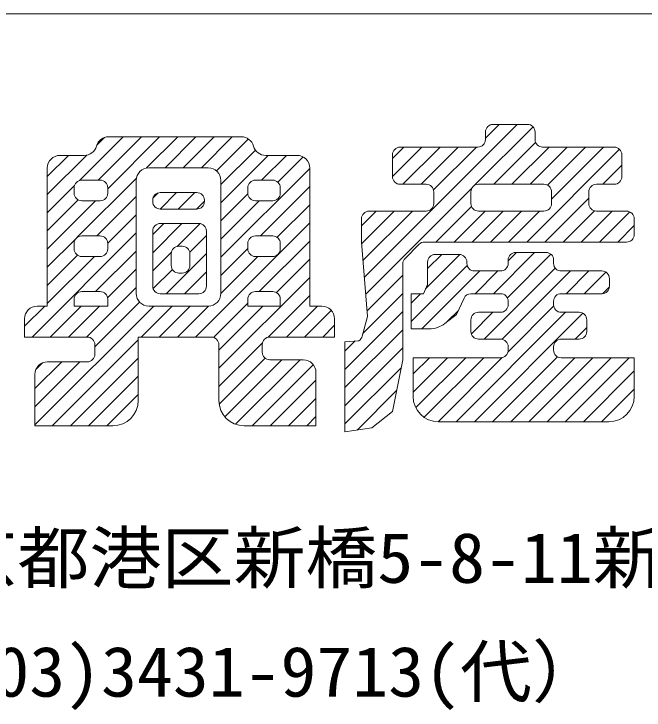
# Model space of a CAD drawing. Units: millimetres, scale not verified. Extents: x -3580 to 3580, y -1188 to 1188.
# Drawn here: x -2837 to -2763.4, y -1089.3 to -1008 of the extents above; entities that cross this region are included whole.
import ezdxf
from ezdxf.enums import TextEntityAlignment as Align

# ---------------------------------------------------------------- set-up
doc = ezdxf.new("R2010")
doc.units = ezdxf.units.MM
doc.header["$LTSCALE"] = 6
doc.layers.add('0-0_0', color=7, linetype='Continuous', lineweight=18)
doc.layers.add('0-4_WAKU', color=7, linetype='Continuous', lineweight=18)
doc.styles.add('ＭＳ ゴシック', font='')
doc.styles.get('ＭＳ ゴシック').set_extended_font_data('MS Gothic')

msp = doc.modelspace()

# ---------------------------------------------------------------- linework, layer by layer
at = {"layer": '0-0_0'}
for p, q in [((-2796.057, -1038.764), (-2778.205, -1020.912)), ((-2783.234, -1028.063), (-2776.37, -1021.199)), ((-2781.925, -1022.511), (-2780.326, -1020.912)), ((-2777.023, -1020.912), (-2781.037, -1020.912)), ((-2829.298, -1027.458), (-2824.199, -1022.359)), ((-2827.298, -1023.337), (-2826.408, -1022.446)), ((-2827.14, -1027.421), (-2822.078, -1022.359)), ((-2826.015, -1028.417), (-2819.956, -1022.359)), ((-2810.424, -1022.359), (-2825.906, -1022.359)), ((-2821.474, -1025.997), (-2817.835, -1022.359)), ((-2819.33, -1025.974), (-2815.714, -1022.359)), ((-2817.208, -1025.974), (-2813.592, -1022.359)), ((-2815.087, -1025.974), (-2811.471, -1022.359)), ((-2781.925, -1021.8), (-2781.925, -1022.676)), ((-2776.135, -1022.676), (-2776.135, -1021.8)), ((-2813.321, -1026.33), (-2809.6, -1022.609)), ((-2780.953, -1027.903), (-2776.067, -1023.017)), ((-2812.804, -1027.934), (-2808.777, -1023.907)), ((-2792.781, -1024.882), (-2791.463, -1023.564)), ((-2792.781, -1027.003), (-2789.342, -1023.564)), ((-2782.813, -1023.564), (-2791.893, -1023.564)), ((-2791.56, -1027.903), (-2787.22, -1023.564)), ((-2789.438, -1027.903), (-2785.099, -1023.564)), ((-2787.984, -1028.57), (-2782.978, -1023.564)), ((-2778.832, -1027.903), (-2774.493, -1023.564)), ((-2777.096, -1034.653), (-2766.265, -1023.822)), ((-2776.71, -1027.903), (-2772.371, -1023.564)), ((-2766.891, -1023.564), (-2775.247, -1023.564)), ((-2774.687, -1028.001), (-2770.25, -1023.564)), ((-2774.205, -1029.641), (-2768.129, -1023.564)), ((-2833.068, -1029.107), (-2828.459, -1024.498)), ((-2833.068, -1026.985), (-2830.611, -1024.528)), ((-2828.759, -1024.528), (-2831.588, -1024.528)), ((-2812.804, -1030.056), (-2807.277, -1024.528)), ((-2808.048, -1027.421), (-2805.155, -1024.528)), ((-2803.911, -1024.528), (-2807.572, -1024.528)), ((-2806.16, -1027.654), (-2803.21, -1024.704)), ((-2792.781, -1024.452), (-2792.781, -1027.015)), ((-2766.003, -1027.015), (-2766.003, -1024.452)), ((-2768.225, -1027.903), (-2766.003, -1025.681)), ((-2833.068, -1026.008), (-2833.068, -1042.126)), ((-2821.215, -1025.974), (-2814.284, -1025.974)), ((-2812.804, -1036.42), (-2802.431, -1026.046)), ((-2802.431, -1042.126), (-2802.431, -1026.008)), ((-2829.607, -1034.131), (-2822.672, -1027.196)), ((-2833.068, -1031.228), (-2829.895, -1028.055)), ((-2826.903, -1027.421), (-2829.044, -1027.421)), ((-2822.695, -1040.646), (-2822.695, -1027.454)), ((-2812.804, -1027.454), (-2812.804, -1040.646)), ((-2806.76, -1027.421), (-2808.78, -1027.421)), ((-2808.193, -1033.93), (-2802.431, -1028.168)), ((-2791.893, -1027.903), (-2788.844, -1027.903)), ((-2782.726, -1027.903), (-2775.093, -1027.903)), ((-2768.975, -1027.903), (-2766.891, -1027.903)), ((-2829.932, -1028.309), (-2829.932, -1028.944)), ((-2826.015, -1028.944), (-2826.015, -1028.309)), ((-2820.725, -1029.491), (-2820.141, -1028.907)), ((-2819.908, -1030.795), (-2817.98, -1028.867)), ((-2815.622, -1028.867), (-2819.877, -1028.867)), ((-2817.787, -1030.796), (-2815.858, -1028.867)), ((-2812.804, -1032.177), (-2809.663, -1029.036)), ((-2809.668, -1028.309), (-2809.668, -1028.944)), ((-2805.872, -1028.944), (-2805.872, -1028.309)), ((-2795.894, -1040.722), (-2783.454, -1028.283)), ((-2787.956, -1028.791), (-2787.956, -1030.149)), ((-2783.614, -1030.149), (-2783.614, -1028.791)), ((-2774.205, -1028.791), (-2774.205, -1030.149)), ((-2769.863, -1030.149), (-2769.863, -1028.791)), ((-2833.068, -1033.349), (-2829.452, -1029.733)), ((-2833.068, -1035.471), (-2827.429, -1029.832)), ((-2829.044, -1029.832), (-2826.903, -1029.832)), ((-2827.285, -1033.93), (-2822.695, -1029.34)), ((-2820.765, -1029.755), (-2820.765, -1029.908)), ((-2814.734, -1029.908), (-2814.734, -1029.755)), ((-2812.804, -1034.298), (-2808.337, -1029.832)), ((-2808.78, -1029.832), (-2806.76, -1029.832)), ((-2774.975, -1034.653), (-2769.863, -1029.541)), ((-2815.666, -1030.796), (-2814.734, -1029.864)), ((-2806.24, -1034.098), (-2802.431, -1030.289)), ((-2787.703, -1034.653), (-2783.544, -1030.494)), ((-2826.016, -1034.782), (-2822.695, -1031.461)), ((-2819.877, -1030.796), (-2815.622, -1030.796)), ((-2796.4, -1032.743), (-2794.693, -1031.037)), ((-2796.383, -1034.848), (-2792.572, -1031.037)), ((-2796.22, -1036.806), (-2790.451, -1031.037)), ((-2788.844, -1031.037), (-2795.512, -1031.037)), ((-2785.581, -1034.653), (-2781.965, -1031.037)), ((-2783.46, -1034.653), (-2779.844, -1031.037)), ((-2775.093, -1031.037), (-2782.726, -1031.037)), ((-2781.339, -1034.653), (-2777.723, -1031.037)), ((-2779.217, -1034.653), (-2775.602, -1031.037)), ((-2772.853, -1034.653), (-2769.207, -1031.006)), ((-2770.732, -1034.653), (-2767.116, -1031.037)), ((-2765.444, -1031.037), (-2768.975, -1031.037)), ((-2768.611, -1034.653), (-2765.075, -1031.117)), ((-2796.4, -1031.925), (-2796.4, -1034.653)), ((-2764.556, -1033.765), (-2764.556, -1031.925)), ((-2820.765, -1033.774), (-2819.474, -1032.483)), ((-2820.765, -1035.895), (-2817.353, -1032.483)), ((-2815.381, -1032.483), (-2819.877, -1032.483)), ((-2817.906, -1035.158), (-2815.242, -1032.494)), ((-2815.762, -1045.742), (-2802.431, -1032.41)), ((-2766.49, -1034.653), (-2764.556, -1032.719)), ((-2834.854, -1045.742), (-2822.695, -1033.583)), ((-2820.765, -1033.371), (-2820.765, -1039.791)), ((-2816.446, -1035.819), (-2814.493, -1033.866)), ((-2814.493, -1039.791), (-2814.493, -1033.371)), ((-2833.068, -1037.592), (-2829.731, -1034.254)), ((-2826.903, -1033.93), (-2829.044, -1033.93)), ((-2806.76, -1033.93), (-2808.78, -1033.93)), ((-2808.337, -1040.438), (-2802.431, -1034.531)), ((-2765.444, -1034.653), (-2789.036, -1034.653)), ((-2829.932, -1034.818), (-2829.932, -1035.452)), ((-2826.015, -1035.452), (-2826.015, -1034.818)), ((-2817.311, -1035.135), (-2817.706, -1035.135)), ((-2812.804, -1038.541), (-2809.668, -1035.405)), ((-2809.668, -1034.818), (-2809.668, -1035.452)), ((-2805.872, -1035.452), (-2805.872, -1034.818)), ((-2789.664, -1034.913), (-2791.315, -1036.562)), ((-2833.068, -1039.713), (-2829.542, -1036.187)), ((-2833.068, -1041.835), (-2827.574, -1036.34)), ((-2829.044, -1036.34), (-2826.903, -1036.34)), ((-2827.429, -1040.438), (-2822.695, -1035.704)), ((-2820.765, -1038.017), (-2818.571, -1035.823)), ((-2819.185, -1040.679), (-2814.493, -1035.987)), ((-2818.594, -1036.023), (-2818.594, -1037.381)), ((-2816.423, -1037.381), (-2816.423, -1036.023)), ((-2812.804, -1040.662), (-2808.482, -1036.34)), ((-2808.78, -1036.34), (-2806.76, -1036.34)), ((-2788.903, -1040.095), (-2784.91, -1036.102)), ((-2788.68, -1037.751), (-2787.028, -1036.099)), ((-2784.984, -1036.099), (-2787.792, -1036.099)), ((-2781.001, -1040.679), (-2776.18, -1035.858)), ((-2779.367, -1041.166), (-2774.273, -1036.073)), ((-2779.272, -1036.828), (-2778.301, -1035.858)), ((-2774.852, -1035.858), (-2778.384, -1035.858)), ((-2806.328, -1040.55), (-2802.431, -1036.653)), ((-2788.68, -1036.987), (-2788.68, -1039.715)), ((-2784.096, -1037.14), (-2784.096, -1036.987)), ((-2779.272, -1036.746), (-2779.272, -1037.14)), ((-2773.964, -1037.14), (-2773.964, -1036.746)), ((-2826.03, -1041.161), (-2822.695, -1037.825)), ((-2820.714, -1040.087), (-2818.466, -1037.839)), ((-2790.61, -1043.924), (-2784.064, -1037.378)), ((-2782.062, -1045.983), (-2773.771, -1037.692)), ((-2817.706, -1038.269), (-2817.311, -1038.269)), ((-2817.064, -1040.679), (-2814.493, -1038.108)), ((-2813.045, -1049.389), (-2802.431, -1038.774)), ((-2795.73, -1042.68), (-2791.575, -1038.525)), ((-2789.342, -1044.777), (-2782.592, -1038.028)), ((-2780.16, -1038.028), (-2783.208, -1038.028)), ((-2783.123, -1040.679), (-2780.471, -1038.028)), ((-2779.963, -1046.005), (-2771.986, -1038.028)), ((-2768.339, -1038.028), (-2773.076, -1038.028)), ((-2772.516, -1040.679), (-2769.864, -1038.028)), ((-2770.395, -1040.679), (-2767.874, -1038.159)), ((-2767.451, -1039.791), (-2767.451, -1038.916)), ((-2828.49, -1045.742), (-2822.695, -1039.947)), ((-2768.271, -1040.677), (-2767.453, -1039.859)), ((-2826.903, -1040.438), (-2829.044, -1040.438)), ((-2819.877, -1040.679), (-2815.381, -1040.679)), ((-2806.76, -1040.438), (-2808.78, -1040.438)), ((-2807.302, -1045.767), (-2802.431, -1040.895)), ((-2796.208, -1045.279), (-2791.575, -1040.646)), ((-2790.61, -1041.803), (-2789.487, -1040.679)), ((-2785.303, -1043.09), (-2784.427, -1041.195)), ((-2783.621, -1040.679), (-2780.16, -1040.679)), ((-2773.076, -1040.679), (-2768.339, -1040.679)), ((-2829.932, -1041.326), (-2829.932, -1042.126)), ((-2827.52, -1046.893), (-2822.29, -1041.663)), ((-2826.015, -1042.126), (-2826.015, -1041.326)), ((-2813.678, -1045.779), (-2809.668, -1041.769)), ((-2809.668, -1041.326), (-2809.668, -1042.126)), ((-2805.872, -1042.126), (-2805.872, -1041.326)), ((-2779.272, -1041.567), (-2779.272, -1041.961)), ((-2773.964, -1041.961), (-2773.964, -1041.567)), ((-2835.722, -1044.488), (-2833.359, -1042.126)), ((-2834.516, -1056.01), (-2820.632, -1042.126)), ((-2833.068, -1042.126), (-2834.242, -1042.126)), ((-2832.733, -1045.742), (-2829.117, -1042.126)), ((-2830.611, -1045.742), (-2826.995, -1042.126)), ((-2826.015, -1042.126), (-2829.932, -1042.126)), ((-2822.126, -1045.742), (-2818.51, -1042.126)), ((-2814.284, -1042.126), (-2821.215, -1042.126)), ((-2820.005, -1045.742), (-2816.389, -1042.126)), ((-2817.884, -1045.742), (-2814.267, -1042.126)), ((-2813.045, -1047.267), (-2807.904, -1042.126)), ((-2805.872, -1042.126), (-2809.668, -1042.126)), ((-2805.156, -1045.742), (-2801.54, -1042.126)), ((-2803.034, -1045.742), (-2799.912, -1042.62)), ((-2801.016, -1042.126), (-2802.431, -1042.126)), ((-2798.33, -1049.522), (-2791.575, -1042.768)), ((-2786.338, -1043.895), (-2785.105, -1042.661)), ((-2785.341, -1055.625), (-2772.564, -1042.849)), ((-2783.57, -1045.37), (-2781.05, -1042.849)), ((-2780.16, -1042.849), (-2782.726, -1042.849)), ((-2779.292, -1047.456), (-2773.951, -1042.114)), ((-2770.992, -1042.849), (-2773.076, -1042.849)), ((-2835.722, -1043.606), (-2835.722, -1045.742)), ((-2799.536, -1045.742), (-2799.536, -1043.606)), ((-2786.672, -1044.155), (-2785.303, -1043.09)), ((-2783.219, -1055.625), (-2770.557, -1042.963)), ((-2800.913, -1045.742), (-2799.536, -1044.365)), ((-2783.614, -1043.737), (-2783.614, -1045.095)), ((-2770.104, -1045.095), (-2770.104, -1043.737)), ((-2798.33, -1051.644), (-2791.575, -1044.889)), ((-2790.61, -1044.777), (-2788.489, -1044.777)), ((-2771.456, -1045.983), (-2770.104, -1044.632)), ((-2835.722, -1045.742), (-2828.408, -1045.742)), ((-2832.492, -1056.107), (-2822.454, -1046.069)), ((-2822.454, -1053.147), (-2822.454, -1045.742)), ((-2822.454, -1045.742), (-2813.933, -1045.742)), ((-2807.091, -1045.742), (-2799.536, -1045.742)), ((-2782.726, -1045.983), (-2780.16, -1045.983)), ((-2773.076, -1045.983), (-2770.992, -1045.983)), ((-2827.52, -1046.63), (-2827.52, -1047.746)), ((-2813.045, -1051.51), (-2807.954, -1046.419)), ((-2813.045, -1046.63), (-2813.045, -1053.147)), ((-2807.979, -1047.505), (-2807.979, -1046.63)), ((-2798.33, -1047.401), (-2797.131, -1046.202)), ((-2779.272, -1046.871), (-2779.272, -1047.264)), ((-2773.964, -1047.264), (-2773.964, -1046.871)), ((-2798.33, -1053.765), (-2791.575, -1047.01)), ((-2830.371, -1056.107), (-2822.454, -1048.191)), ((-2813.011, -1053.597), (-2807.627, -1048.213)), ((-2812.348, -1055.056), (-2805.686, -1048.393)), ((-2811.099, -1055.928), (-2803.565, -1048.393)), ((-2803.187, -1048.393), (-2807.091, -1048.393)), ((-2790.369, -1048.152), (-2790.369, -1052.665)), ((-2780.16, -1048.152), (-2790.369, -1048.152)), ((-2790.369, -1050.047), (-2788.474, -1048.152)), ((-2790.369, -1052.168), (-2786.353, -1048.152)), ((-2790.06, -1053.981), (-2784.232, -1048.152)), ((-2789.072, -1055.114), (-2782.11, -1048.152)), ((-2787.462, -1055.625), (-2779.968, -1048.131)), ((-2781.098, -1055.625), (-2773.511, -1048.038)), ((-2778.977, -1055.625), (-2771.504, -1048.152)), ((-2776.855, -1055.625), (-2769.382, -1048.152)), ((-2774.734, -1055.625), (-2767.261, -1048.152)), ((-2764.556, -1048.152), (-2773.076, -1048.152)), ((-2772.613, -1055.625), (-2765.14, -1048.152)), ((-2764.556, -1052.665), (-2764.556, -1048.152)), ((-2834.516, -1051.767), (-2831.383, -1048.634)), ((-2834.516, -1053.889), (-2829.262, -1048.634)), ((-2834.392, -1049.523), (-2833.628, -1048.758)), ((-2828.408, -1048.634), (-2833.036, -1048.634)), ((-2809.157, -1056.107), (-2802.017, -1048.967)), ((-2798.33, -1055.886), (-2791.76, -1049.316)), ((-2834.516, -1050.114), (-2834.516, -1056.107)), ((-2801.707, -1056.107), (-2801.707, -1049.873)), ((-2770.491, -1055.625), (-2764.556, -1049.69)), ((-2828.249, -1056.107), (-2822.454, -1050.312)), ((-2807.036, -1056.107), (-2801.707, -1050.778)), ((-2826.128, -1056.107), (-2822.454, -1052.433)), ((-2796.916, -1056.594), (-2792.29, -1051.968)), ((-2768.37, -1055.625), (-2764.556, -1051.811)), ((-2804.915, -1056.107), (-2801.707, -1052.9)), ((-2802.793, -1056.107), (-2801.707, -1055.021)), ((-2787.409, -1055.625), (-2767.516, -1055.625)), ((-2834.516, -1056.107), (-2825.414, -1056.107)), ((-2810.085, -1056.107), (-2801.707, -1056.107))]:
    msp.add_line(p, q, dxfattribs=at)
for points in [[(-2796.308, -1045.647), (-2795.676, -1043.331), (-2796.4, -1034.653)], [(-2791.575, -1037.19), (-2791.575, -1048.393), (-2792.781, -1054.42), (-2795.193, -1056.348), (-2798.33, -1056.796)], [(-2790.61, -1044.777), (-2790.61, -1040.679), (-2789.162, -1040.679), (-2788.68, -1039.595)], [(-2798.33, -1056.796), (-2798.33, -1046.3), (-2796.694, -1046.167)]]:
    msp.add_lwpolyline(points, dxfattribs=at)
for centre, radius, start, end in [((-2781.037, -1021.8), 0.888, 90, 180), ((-2777.023, -1021.8), 0.888, 0, 90), ((-2825.906, -1023.839), 1.48, 90, 164.51187), ((-2810.424, -1023.839), 1.48, 15.48813, 90), ((-2782.813, -1022.676), 0.888, 270, 0), ((-2775.247, -1022.676), 0.888, 180, 270), ((-2828.759, -1023.048), 1.48, 270, 344.51187), ((-2807.572, -1023.048), 1.48, 195.48813, 270), ((-2791.893, -1024.452), 0.888, 90, 180), ((-2766.891, -1024.452), 0.888, 0, 90), ((-2831.588, -1026.008), 1.48, 90, 180), ((-2803.911, -1026.008), 1.48, 0, 90), ((-2821.215, -1027.454), 1.48, 90, 180), ((-2814.284, -1027.454), 1.48, 0, 90), ((-2791.893, -1027.015), 0.888, 180, 270), ((-2766.891, -1027.015), 0.888, 270, 0), ((-2829.044, -1028.309), 0.888, 90, 180), ((-2826.903, -1028.309), 0.888, 0, 90), ((-2808.78, -1028.309), 0.888, 90, 180), ((-2806.76, -1028.309), 0.888, 0, 90), ((-2788.844, -1028.791), 0.888, 0, 90), ((-2782.726, -1028.791), 0.888, 90, 180), ((-2775.093, -1028.791), 0.888, 0, 90), ((-2768.975, -1028.791), 0.888, 90, 180), ((-2829.044, -1028.944), 0.888, 180, 270), ((-2826.903, -1028.944), 0.888, 270, 0), ((-2819.877, -1029.755), 0.888, 90, 180), ((-2815.622, -1029.755), 0.888, 0, 90), ((-2808.78, -1028.944), 0.888, 180, 270), ((-2806.76, -1028.944), 0.888, 270, 0), ((-2819.877, -1029.908), 0.888, 180, 270), ((-2815.622, -1029.908), 0.888, 270, 0), ((-2788.844, -1030.149), 0.888, 270, 0), ((-2782.726, -1030.149), 0.888, 180, 270), ((-2775.093, -1030.149), 0.888, 270, 0), ((-2768.975, -1030.149), 0.888, 180, 270), ((-2795.512, -1031.925), 0.888, 90, 180), ((-2765.444, -1031.925), 0.888, 0, 90), ((-2819.877, -1033.371), 0.888, 90, 180), ((-2815.381, -1033.371), 0.888, 0, 90), ((-2765.444, -1033.765), 0.888, 270, 0), ((-2829.044, -1034.818), 0.888, 90, 180), ((-2826.903, -1034.818), 0.888, 0, 90), ((-2808.78, -1034.818), 0.888, 90, 180), ((-2806.76, -1034.818), 0.888, 0, 90), ((-2789.036, -1035.541), 0.888, 90, 134.9788), ((-2829.044, -1035.452), 0.888, 180, 270), ((-2826.903, -1035.452), 0.888, 270, 0), ((-2817.706, -1036.023), 0.888, 90, 180), ((-2817.311, -1036.023), 0.888, 0, 90), ((-2808.78, -1035.452), 0.888, 180, 270), ((-2806.76, -1035.452), 0.888, 270, 0), ((-2787.792, -1036.987), 0.888, 90, 180), ((-2784.984, -1036.987), 0.888, 0, 90), ((-2778.384, -1036.746), 0.888, 90, 180), ((-2774.852, -1036.746), 0.888, 0, 90), ((-2790.687, -1037.19), 0.888, 134.9788, 180), ((-2783.208, -1037.14), 0.888, 180, 270), ((-2780.16, -1037.14), 0.888, 270, 0), ((-2773.076, -1037.14), 0.888, 180, 270), ((-2817.706, -1037.381), 0.888, 180, 270), ((-2817.311, -1037.381), 0.888, 270, 0), ((-2768.339, -1038.916), 0.888, 0, 90), ((-2819.877, -1039.791), 0.888, 180, 270), ((-2815.381, -1039.791), 0.888, 270, 0), ((-2768.339, -1039.791), 0.888, 270, 0), ((-2829.044, -1041.326), 0.888, 90, 180), ((-2826.903, -1041.326), 0.888, 0, 90), ((-2821.215, -1040.646), 1.48, 180, 270), ((-2814.284, -1040.646), 1.48, 270, 0), ((-2808.78, -1041.326), 0.888, 90, 180), ((-2806.76, -1041.326), 0.888, 0, 90), ((-2783.621, -1041.567), 0.888, 90, 155.20872), ((-2780.16, -1041.567), 0.888, 0, 90), ((-2773.076, -1041.567), 0.888, 90, 180), ((-2780.16, -1041.961), 0.888, 270, 0), ((-2773.076, -1041.961), 0.888, 180, 270), ((-2834.242, -1043.606), 1.48, 90, 180), ((-2801.016, -1043.606), 1.48, 0, 90), ((-2782.726, -1043.737), 0.888, 90, 180), ((-2770.992, -1043.737), 0.888, 0, 90), ((-2788.489, -1041.817), 2.96, 270, 307.85445), ((-2782.726, -1045.095), 0.888, 180, 270), ((-2770.992, -1045.095), 0.888, 270, 0), ((-2828.408, -1046.63), 0.888, 0, 90), ((-2813.933, -1046.63), 0.888, 0, 90), ((-2807.091, -1046.63), 0.888, 90, 180), ((-2797.165, -1045.414), 0.888, 301.98631, 344.73412), ((-2780.16, -1046.871), 0.888, 0, 90), ((-2773.076, -1046.871), 0.888, 90, 180), ((-2807.091, -1047.505), 0.888, 180, 270), ((-2780.16, -1047.264), 0.888, 270, 0), ((-2773.076, -1047.264), 0.888, 180, 270), ((-2828.408, -1047.746), 0.888, 270, 0), ((-2803.187, -1049.873), 1.48, 0, 90), ((-2833.036, -1050.114), 1.48, 90, 180), ((-2825.414, -1053.147), 2.96, 270, 0), ((-2810.085, -1053.147), 2.96, 180, 270), ((-2787.409, -1052.665), 2.96, 180, 270), ((-2767.516, -1052.665), 2.96, 270, 0)]:
    msp.add_arc(centre, radius, start, end, dxfattribs=at)
at = {"layer": '0-4_WAKU'}
msp.add_line((-3499.833, -1008.013), (-299.833, -1008.013), dxfattribs=at)

# ---------------------------------------------------------------- texts
at = {"layer": '0-0_0', "style": 'ＭＳ ゴシック', "width": 1.05}
for s, p in [('本社〒105-0004東京都港区新橋5-8-11新橋エンタービル3Ｆ', (-2912.052, -1076.201)), ('TEL.東京(03)3431-9713(代）  FAX.(03)3431-9708', (-2877.106, -1089.491))]:
    msp.add_text(s, height=5.865, dxfattribs=at).set_placement(p, align=Align.BOTTOM_LEFT)

doc.saveas('drawing.dxf')
